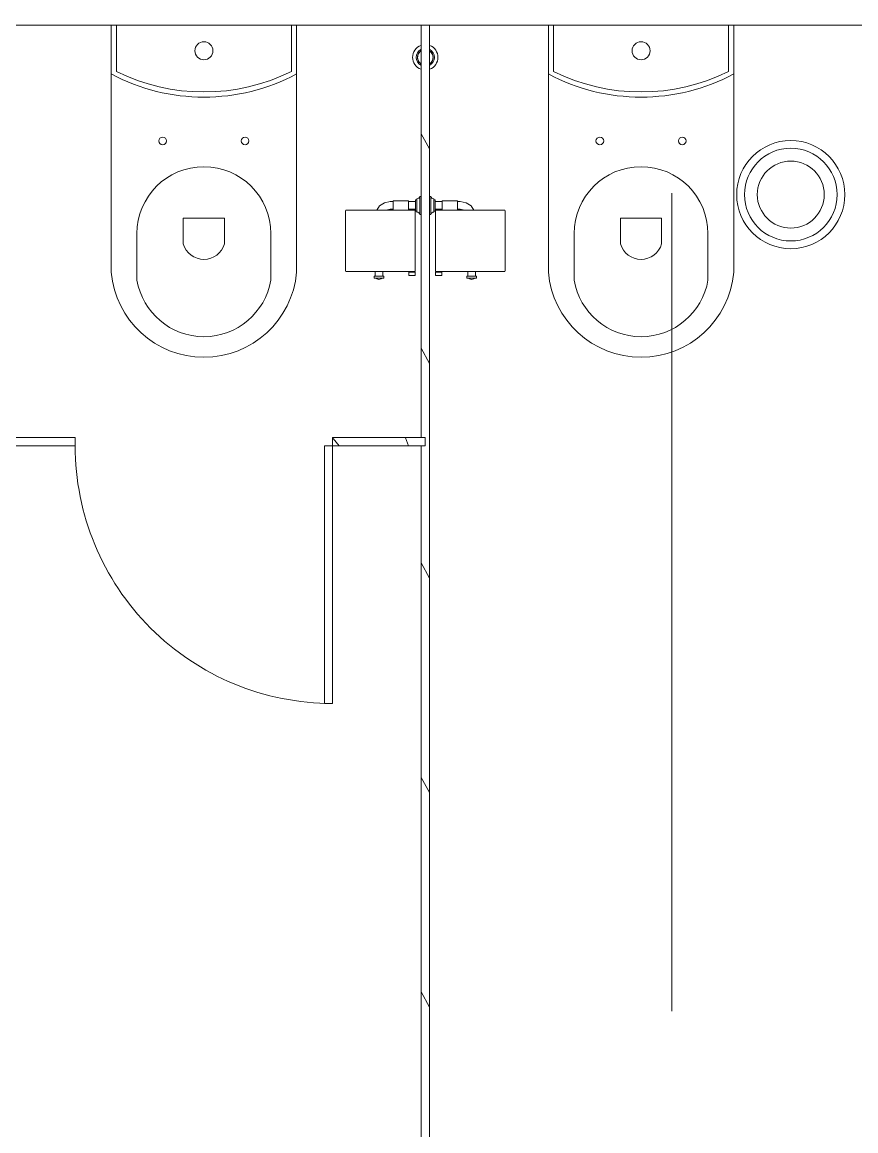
# Model space of a CAD drawing. Header units: millimetres. Extents: x 81382 to 274764, y -8553 to 29000.
# Drawn here: x 114698 to 116317, y 7822 to 9975 of the extents above; entities that cross this region are included whole.
import ezdxf

# ---------------------------------------------------------------- set-up
doc = ezdxf.new("R2010")
doc.units = ezdxf.units.MM
doc.linetypes.add('Осевая', pattern=[3175, 635, -476.25, 1587.5, -476.25])
for name, color, linetype, lineweight in [('A-DETL-GENF', 7, 'Continuous', 9), ('A-DOOR', 7, 'Continuous', 9), ('A-GENM', 7, 'Continuous', 9), ('I-WALL', 7, 'Continuous', 9), ('P-SANR-FIXT', 7, 'Continuous', 9), ('Оси-2', 7, 'Осевая', 9)]:
    doc.layers.add(name, color=color, linetype=linetype, lineweight=lineweight)
pattern_1 = [(288.435, (115442.71, 9160), (416.50086, -832.99954), [158.05, -1159.038]), (319.399, (115492.69, 9010.06), (2499.010644, -2082.486787), [76.799, -3763.143]), (316.848, (115134.5, 8960.08), (6247.5402574, -5830.957739), [182.691, -8951.868]), (289.983, (115267.78, 8835.13), (1249.49393, -3332.002656), [97.5, -4777.508]), (270, (115301.1, 9160), (416.5, -416.5), [83.3, -333.2]), (298.443, (115301.1, 9076.7), (-2915.5071394, 5414.4962996), [227.365, -11140.87]), (264.289, (115409.39, 8876.78), (416.5263, 3748.496867), [83.716, -4102.058]), (309.806, (115401.06, 8793.48), (-1666.01521, 2082.48651), [65.059, -3187.91])]

# ---------------------------------------------------------------- blocks, each defined once
blk = doc.blocks.new('131_Сантехническая перегородка_Дверь 5 - СД-1-V134-План размещения напольных электротехнических лючков и розеток 3 этажа в осях 23-33')
at = {"layer": 'A-DOOR'}
h = blk.add_hatch(dxfattribs=at)
h.set_pattern_fill('FP_50', color=256, style=0, pattern_type=2)
h.set_pattern_definition(pattern_1)
h.paths.add_polyline_path([(750, 8), (750, -8), (930, -8), (930, 8)])
at = {"layer": 'A-GENM'}
h = blk.add_hatch(dxfattribs=at)
h.set_pattern_fill('FP_50', color=256, style=0, pattern_type=2)
h.set_pattern_definition(pattern_1)
h.paths.add_polyline_path([(70, 8), (70, -8), (250, -8), (250, 8)])
at = {"layer": 'A-DOOR'}
for p, q in [((266, 508), (250, 508)), ((250, 8), (250, 508)), ((266, 8), (266, 508)), ((266, 8), (250, 8))]:
    blk.add_line(p, q, dxfattribs=at)
blk.add_arc((250, 8), 500, 360, 90, dxfattribs=at)
at = {"layer": 'A-GENM'}
for p, q in [((70, 8), (250, 8)), ((70, 8), (70, -8)), ((250, 8), (250, -8)), ((750, 8), (930, 8)), ((750, 8), (750, -8)), ((930, 8), (930, -8)), ((250, -8), (70, -8)), ((930, -8), (750, -8))]:
    blk.add_line(p, q, dxfattribs=at)
blk = doc.blocks.new('131_Сантехническая перегородка 7 - СП-1-V146-План размещения напольных электротехнических лючков и розеток 3 этажа в осях 23-33')
at = {"layer": 'A-GENM'}
h = blk.add_hatch(dxfattribs=at)
h.set_pattern_fill('FP_57', color=256, style=0, pattern_type=2)
h.set_pattern_definition([(198.435, (9964.92, -115372.71), (-832.99954, -416.50086), [158.05, -1159.038]), (229.399, (9814.98, -115422.69), (-2082.486787, -2499.010644), [76.799, -3763.143]), (226.848, (9765, -115064.5), (-5830.957739, -6247.5402574), [182.691, -8951.868]), (199.983, (9640.05, -115197.78), (-3332.002656, -1249.49393), [97.5, -4777.508]), (180, (9964.9, -115231.1), (-416.5, -416.5), [83.3, -333.2]), (208.443, (9881.62, -115231.1), (5414.4962996, 2915.5071394), [227.365, -11140.87]), (174.289, (9681.7, -115339.39), (3748.496867, -416.5263), [83.716, -4102.058]), (219.806, (9598.4, -115331.06), (2082.48651, 1666.01521), [65.059, -3187.91])])
h.paths.add_polyline_path([(2165.9, -8), (2165.9, 8), (45.9, 8), (45.9, -8), (796.9, -8), (796.9, 0), (812.9, 0), (812.9, -8), (1654, -8)])
for p, q in [((-4.1, 8), (45.9, 8)), ((45.9, 8), (2165.9, 8)), ((45.9, -8), (-4.1, -8)), ((796.9, -8), (45.9, -8)), ((2165.9, -8), (812.9, -8))]:
    blk.add_line(p, q, dxfattribs=at)
at = {"layer": 'A-GENM', "flags": 128}
for points in [[(71.5, 8), (71.1, 8.5), (70.8, 9), (70.4, 9.5), (70, 9.9), (69.6, 10.4), (69.2, 10.8), (68.8, 11.2), (68.3, 11.6), (67.8, 12), (67.3, 12.3), (66.8, 12.7), (66.3, 13), (65.8, 13.3), (65.3, 13.6), (64.7, 13.8), (64.2, 14), (63.6, 14.3), (63, 14.4), (62.4, 14.6), (61.9, 14.7), (61.3, 14.9), (60.7, 14.9), (60.1, 15), (59.5, 15.1), (58.9, 15.1), (58.3, 15.1), (57.7, 15), (57.1, 15), (56.5, 14.9), (55.9, 14.8), (55.3, 14.7), (54.7, 14.5), (54.1, 14.4), (53.5, 14.2), (53, 13.9), (52.4, 13.7), (51.9, 13.4), (51.4, 13.2), (50.8, 12.9), (50.3, 12.5), (49.8, 12.2), (49.3, 11.8), (48.9, 11.4), (48.4, 11), (48, 10.6), (47.6, 10.2), (47.2, 9.7), (46.8, 9.3), (46.4, 8.8), (46.1, 8.3), (45.9, 8)], [(45.9, -8), (46.3, -8.5), (46.6, -9), (47, -9.5), (47.4, -9.9), (47.8, -10.4), (48.2, -10.8), (48.6, -11.2), (49.1, -11.6), (49.6, -12), (50, -12.3), (50.5, -12.7), (51.1, -13), (51.6, -13.3), (52.1, -13.6), (52.7, -13.8), (53.2, -14), (53.8, -14.3), (54.4, -14.4), (54.9, -14.6), (55.5, -14.7), (56.1, -14.9), (56.7, -14.9), (57.3, -15), (57.9, -15.1), (58.5, -15.1), (59.1, -15.1), (59.7, -15), (60.3, -15), (60.9, -14.9), (61.5, -14.8), (62.1, -14.7), (62.7, -14.5), (63.3, -14.4), (63.8, -14.2), (64.4, -13.9), (65, -13.7), (65.5, -13.4), (66, -13.2), (66.6, -12.9), (67.1, -12.5), (67.6, -12.2), (68, -11.8), (68.5, -11.4), (69, -11), (69.4, -10.6), (69.8, -10.2), (70.2, -9.7), (70.6, -9.3), (70.9, -8.8), (71.3, -8.3), (71.5, -8)]]:
    blk.add_lwpolyline(points, dxfattribs=at)
at = {"layer": 'A-GENM'}
for radius, start, end in [(24.6, 19.9113, 160.0887), (17.6, 28.9731, 151.0269), (15.1, 78.8699, 146.2189), (15.1, 33.7811, 53.124), (24.6, 199.9113, 340.0887), (17.6, 208.9731, 331.0269), (15.1, 213.7811, 233.124), (15.1, 258.8699, 326.2189)]:
    blk.add_arc((58.7, 0), radius, start, end, dxfattribs=at)
blk = doc.blocks.new('WC Seat_2 with Cistern-Wall Based - SE22-33487382-План размещения напольных электротехнических лючков и розеток 3 этажа в осях 23-33')
at = {"layer": 'P-SANR-FIXT'}
for p, q in [((-5, 410.5), (-5, 500.5)), ((255, 500.5), (255, 410.5)), ((-55, 485.5), (-55, 100.5)), ((305, 100.5), (305, 485.5)), ((85, 430.5), (85, 380.5)), ((165, 380.5), (165, 430.5)), ((85, 380.5), (165, 380.5)), ((-55, 100.5), (-55, 5.5)), ((-45, 5.5), (-45, 95.6)), ((295, 95.6), (295, 5.5)), ((305, 5.5), (305, 100.5))]:
    blk.add_line(p, q, dxfattribs=at)
for centre, radius, start, end in [((125, 469.8), 180.7, 4.9791, 175.0209), ((125, 478.7), 131.8, 9.5273, 170.4727), ((125, 418.8), 41.7, 16.2602, 163.7398), ((125, 410.5), 130, 180, 360), ((45, 230.5), 7.5, 0, 180), ((205, 230.5), 7.5, 0, 180), ((45, 230.5), 7.5, 180, 360), ((205, 230.5), 7.5, 180, 360), ((125, -237), 382.5, 61.9275, 118.0725), ((125, -247), 382.5, 63.6122, 116.3878), ((125, 55.5), 17.5, 0, 180), ((125, 55.5), 17.5, 180, 360)]:
    blk.add_arc(centre, radius, start, end, dxfattribs=at)
blk = doc.blocks.new('мусорная корзина - Round_ Metal-30590745-План размещения напольных электротехнических лючков и розеток 3 этажа в осях 23-33')
at = {"layer": 'P-SANR-FIXT'}
for radius, start, end in [(105, 0, 180), (90, 360, 180), (65, 0, 180), (105, 180, 360), (90, 180, 360), (65, 180, 360)]:
    blk.add_arc((0, 0), radius, start, end, dxfattribs=at)
blk = doc.blocks.new('Sanitary_Toilet-Accessories_Gessi_Wall-mounted-paper-roll-holder-65449 - Chrome-V183-План размещения напольных электротехнических лючков и розеток 3 этажа в осях 23-33')
at = {"layer": 'A-DETL-GENF'}
for p, q in [((114532.2, 9617.7), (114541.7, 9624.1)), ((114541.7, 9624.1), (114553, 9626.3)), ((114553, 9626.3), (114558.5, 9626.3)), ((114558.5, 9626.3), (114558.5, 9627.8)), ((114558.5, 9627.8), (114588.5, 9627.8)), ((114558.5, 9626.3), (114558.5, 9611.3)), ((114588.5, 9627.8), (114588.5, 9626.3)), ((114588.5, 9611.3), (114588.5, 9626.3)), ((114588.5, 9626.3), (114602, 9626.3)), ((114602, 9626.3), (114602, 9629.8)), ((114602, 9629.8), (114604.5, 9629.8)), ((114602, 9627.8), (114602, 9609.3)), ((114604.5, 9631.8), (114606.5, 9632.1)), ((114604.5, 9629.8), (114604.5, 9631.8)), ((114604.5, 9629.8), (114604.5, 9607.8)), ((114606.5, 9632.1), (114608.4, 9633.1)), ((114608.4, 9633.1), (114609.8, 9634.6)), ((114609.8, 9634.6), (114610.5, 9636.3)), ((114610.5, 9601.4), (114610.5, 9636.3)), ((114610.5, 9636.3), (114613, 9636.3)), ((114466.3, 9607.7), (114466.5, 9609.3)), ((114466.3, 9491.6), (114466.3, 9607.7)), ((114466.5, 9609.3), (114526.6, 9609.3)), ((114526.6, 9609.3), (114532.2, 9617.7)), ((114546.1, 9609.3), (114526.6, 9609.3)), ((114547.5, 9610.2), (114546.1, 9609.3)), ((114546.1, 9609.3), (114591.3, 9609.3)), ((114553, 9611.3), (114547.5, 9610.2)), ((114558.5, 9611.3), (114553, 9611.3)), ((114558.5, 9609.8), (114558.5, 9611.3)), ((114588.5, 9609.8), (114558.5, 9609.8)), ((114591.3, 9611.3), (114588.5, 9611.3)), ((114588.5, 9611.3), (114588.5, 9609.8)), ((114599.3, 9611.3), (114591.3, 9611.3)), ((114591.3, 9609.3), (114591.3, 9611.3)), ((114591.3, 9609.3), (114599.3, 9609.3)), ((114602, 9611.3), (114599.3, 9611.3)), ((114599.3, 9611.3), (114599.3, 9609.3)), ((114599.3, 9609.3), (114601.3, 9609.3)), ((114601.3, 9609.3), (114601.3, 9490.3)), ((114602, 9607.8), (114602, 9611.3)), ((114604.5, 9607.8), (114602, 9607.8)), ((114604.5, 9605.8), (114604.5, 9607.8)), ((114606.5, 9605.5), (114604.5, 9605.8)), ((114608.4, 9604.6), (114606.5, 9605.5)), ((114609.8, 9603.1), (114608.4, 9604.6)), ((114610.5, 9601.4), (114609.8, 9603.1)), ((114613, 9601.3), (114610.5, 9601.4)), ((114466.5, 9490.3), (114466.3, 9491.6)), ((114523.5, 9490.3), (114466.5, 9490.3)), ((114521.5, 9477.8), (114521.5, 9481.3)), ((114521.5, 9481.3), (114523.5, 9481.3)), ((114523.5, 9477.8), (114521.5, 9477.8)), ((114523.5, 9490.3), (114538.5, 9490.3)), ((114523.5, 9481.3), (114523.5, 9490.3)), ((114538.5, 9481.3), (114523.5, 9481.3)), ((114538.5, 9477.8), (114523.5, 9477.8)), ((114527, 9476), (114523.5, 9477.8)), ((114531, 9475.3), (114527, 9476)), ((114535, 9476), (114531, 9475.3)), ((114538.5, 9477.8), (114535, 9476)), ((114591.3, 9490.3), (114538.5, 9490.3)), ((114538.5, 9490.3), (114538.5, 9481.3)), ((114538.5, 9481.3), (114540.5, 9481.3)), ((114540.5, 9477.8), (114538.5, 9477.8)), ((114540.5, 9481.3), (114540.5, 9477.8)), ((114589.3, 9482.8), (114589.3, 9489.3)), ((114589.3, 9489.3), (114591.3, 9489.3)), ((114601.3, 9482.8), (114589.3, 9482.8)), ((114591.3, 9490.3), (114599.3, 9490.3)), ((114591.3, 9489.3), (114591.3, 9490.3)), ((114599.3, 9489.3), (114591.3, 9489.3)), ((114601.3, 9490.3), (114599.3, 9490.3)), ((114599.3, 9490.3), (114599.3, 9489.3)), ((114599.3, 9489.3), (114601.3, 9489.3)), ((114601.3, 9489.3), (114601.3, 9482.8))]:
    blk.add_line(p, q, dxfattribs=at)
blk = doc.blocks.new('Sanitary_Toilet-Accessories_Gessi_Wall-mounted-paper-roll-holder-65449 - Chrome-V184-План размещения напольных электротехнических лючков и розеток 3 этажа в осях 23-33')
at = {"layer": 'A-DETL-GENF'}
for p, q in [((115491.5, 9636.3), (115489, 9636.3)), ((115491.5, 9601.4), (115491.5, 9636.3)), ((115492.2, 9634.6), (115491.5, 9636.3)), ((115493.6, 9633.1), (115492.2, 9634.6)), ((115495.5, 9632.1), (115493.6, 9633.1)), ((115497.5, 9631.8), (115495.5, 9632.1)), ((115497.5, 9629.8), (115497.5, 9631.8)), ((115497.5, 9629.8), (115497.5, 9607.8)), ((115500, 9629.8), (115497.5, 9629.8)), ((115500, 9626.3), (115500, 9629.8)), ((115500, 9627.8), (115500, 9609.3)), ((115513.5, 9626.3), (115500, 9626.3)), ((115513.5, 9627.8), (115513.5, 9626.3)), ((115543.5, 9627.8), (115513.5, 9627.8)), ((115513.5, 9611.3), (115513.5, 9626.3)), ((115543.5, 9626.3), (115543.5, 9627.8)), ((115543.5, 9626.3), (115543.5, 9611.3)), ((115549, 9626.3), (115543.5, 9626.3)), ((115560.3, 9624.1), (115549, 9626.3)), ((115569.9, 9617.7), (115560.3, 9624.1)), ((115489, 9601.3), (115491.5, 9601.4)), ((115491.5, 9601.4), (115492.2, 9603.1)), ((115492.2, 9603.1), (115493.6, 9604.6)), ((115493.6, 9604.6), (115495.5, 9605.5)), ((115495.5, 9605.5), (115497.5, 9605.8)), ((115497.5, 9607.8), (115500, 9607.8)), ((115497.5, 9605.8), (115497.5, 9607.8)), ((115500, 9611.3), (115502.8, 9611.3)), ((115500, 9607.8), (115500, 9611.3)), ((115500.8, 9609.3), (115500.8, 9490.3)), ((115502.8, 9609.3), (115500.8, 9609.3)), ((115502.8, 9611.3), (115510.8, 9611.3)), ((115502.8, 9611.3), (115502.8, 9609.3)), ((115510.8, 9609.3), (115502.8, 9609.3)), ((115510.8, 9611.3), (115513.5, 9611.3)), ((115510.8, 9609.3), (115510.8, 9611.3)), ((115555.9, 9609.3), (115510.8, 9609.3)), ((115513.5, 9611.3), (115513.5, 9609.8)), ((115513.5, 9609.8), (115543.5, 9609.8)), ((115543.5, 9611.3), (115549, 9611.3)), ((115543.5, 9609.8), (115543.5, 9611.3)), ((115549, 9611.3), (115554.6, 9610.2)), ((115554.6, 9610.2), (115555.9, 9609.3)), ((115555.9, 9609.3), (115575.5, 9609.3)), ((115575.5, 9609.3), (115569.9, 9617.7)), ((115635.6, 9609.3), (115575.5, 9609.3)), ((115635.8, 9607.7), (115635.6, 9609.3)), ((115635.8, 9491.6), (115635.8, 9607.7)), ((115635.6, 9490.3), (115635.8, 9491.6)), ((115500.8, 9490.3), (115502.8, 9490.3)), ((115500.8, 9489.3), (115500.8, 9482.8)), ((115502.8, 9489.3), (115500.8, 9489.3)), ((115500.8, 9482.8), (115512.8, 9482.8)), ((115510.8, 9490.3), (115502.8, 9490.3)), ((115502.8, 9490.3), (115502.8, 9489.3)), ((115502.8, 9489.3), (115510.8, 9489.3)), ((115510.8, 9490.3), (115563.5, 9490.3)), ((115510.8, 9489.3), (115510.8, 9490.3)), ((115512.8, 9489.3), (115510.8, 9489.3)), ((115512.8, 9482.8), (115512.8, 9489.3)), ((115561.5, 9481.3), (115561.5, 9477.8)), ((115563.5, 9481.3), (115561.5, 9481.3)), ((115561.5, 9477.8), (115563.5, 9477.8)), ((115578.5, 9490.3), (115563.5, 9490.3)), ((115563.5, 9490.3), (115563.5, 9481.3)), ((115563.5, 9481.3), (115578.5, 9481.3)), ((115563.5, 9477.8), (115578.5, 9477.8)), ((115563.5, 9477.8), (115567, 9476)), ((115567, 9476), (115571, 9475.3)), ((115571, 9475.3), (115575, 9476)), ((115575, 9476), (115578.5, 9477.8)), ((115578.5, 9490.3), (115635.6, 9490.3)), ((115578.5, 9481.3), (115578.5, 9490.3)), ((115580.5, 9481.3), (115578.5, 9481.3)), ((115578.5, 9477.8), (115580.5, 9477.8)), ((115580.5, 9477.8), (115580.5, 9481.3))]:
    blk.add_line(p, q, dxfattribs=at)

msp = doc.modelspace()

# ---------------------------------------------------------------- linework, layer by layer
at = {"layer": 'I-WALL'}
msp.add_line((118769, 9969), (112041, 9969), dxfattribs=at)
at = {"layer": 'Оси-2'}
msp.add_line((115960, 593.7), (115960, 18900), dxfattribs=at)

# ---------------------------------------------------------------- block references
at = {"layer": 'A-GENM'}
for name, p, rotation in [('131_Сантехническая перегородка 7 - СП-1-V146-План размещения напольных электротехнических лючков и розеток 3 этажа в осях 23-33', (115481, 9964.9), 269.9999999999999), ('131_Сантехническая перегородка_Дверь 5 - СД-1-V134-План размещения напольных электротехнических лючков и розеток 3 этажа в осях 23-33', (115551, 9160), 180)]:
    msp.add_blockref(name, p, dxfattribs=dict(at, rotation=rotation))
at = {"layer": 'P-SANR-FIXT', "rotation": 180}
for p in [(115176, 9974.5), (116025, 9974.5)]:
    msp.add_blockref('WC Seat_2 with Cistern-Wall Based - SE22-33487382-План размещения напольных электротехнических лючков и розеток 3 этажа в осях 23-33', p, dxfattribs=at)
at = {"layer": 'P-SANR-FIXT'}
for name, p in [('мусорная корзина - Round_ Metal-30590745-План размещения напольных электротехнических лючков и розеток 3 этажа в осях 23-33', (116190.8, 9639.8)), ('Sanitary_Toilet-Accessories_Gessi_Wall-mounted-paper-roll-holder-65449 - Chrome-V183-План размещения напольных электротехнических лючков и розеток 3 этажа в осях 23-33', (860, 0)), ('Sanitary_Toilet-Accessories_Gessi_Wall-mounted-paper-roll-holder-65449 - Chrome-V184-План размещения напольных электротехнических лючков и розеток 3 этажа в осях 23-33', (0, 0))]:
    msp.add_blockref(name, p, dxfattribs=at)

doc.saveas('drawing.dxf')
